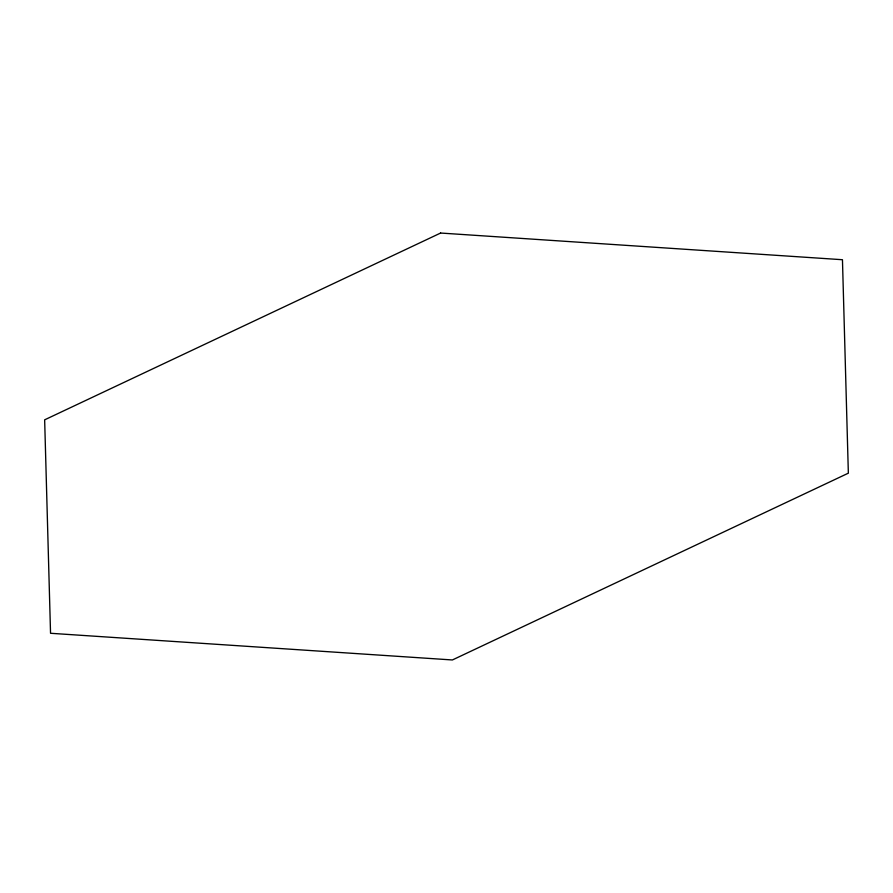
<?xml version="1.0" encoding="UTF-8"?>
<svg xmlns="http://www.w3.org/2000/svg" width="893" height="893" viewBox="0 0 893 893"><rect width="100%" height="100%" fill="white"/><g stroke="black" fill="none" stroke-linecap="round" stroke-linejoin="round"><path stroke-width="1.34" d="M440.606 233.04L44.65 419.833L50.544 633.282L452.394 659.96L848.35 473.167L842.456 259.718L440.606 233.04"/></g></svg>
